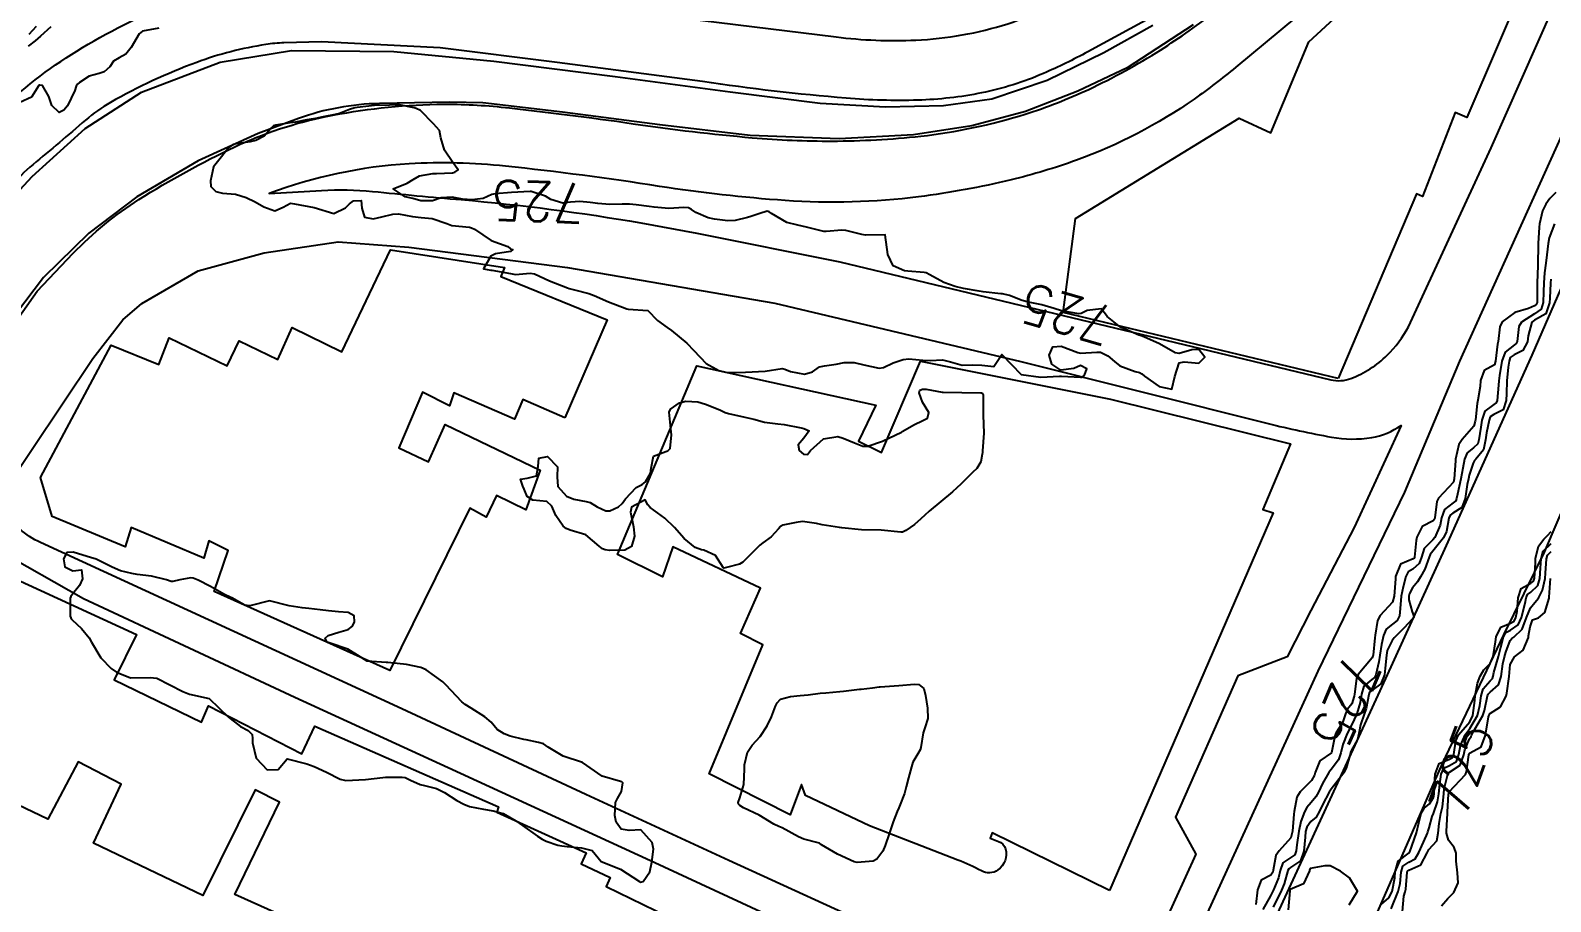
# Model space of a CAD drawing. Header units: metres. Extents: x 318500 to 325275, y 7408834 to 7428799.
# Drawn here: x 323136.1 to 323290.4, y 7418871.9 to 7418960.4 of the extents above; entities that cross this region are included whole.
import ezdxf
from ezdxf.enums import TextEntityAlignment as Align

# ---------------------------------------------------------------- set-up
doc = ezdxf.new("R2010")
doc.units = ezdxf.units.M
doc.header["$MEASUREMENT"] = 0
for name, color, linetype in [('Canteiro', 45, 'Continuous'), ('Cotas', 45, 'Continuous'), ('Curvas de Nivel 1m', 11, 'Continuous'), ('Curvas de Nivel 5m', 15, 'Continuous'), ('Edificações', 30, 'Continuous'), ('Hidrografia', 140, 'Continuous'), ('Vias Primárias', 230, 'Continuous'), ('Vias Secundárias', 230, 'Continuous')]:
    doc.layers.add(name, color=color, linetype=linetype)
doc.styles.add('Style-STANDARD', font='STANDARD.shx')

msp = doc.modelspace()

# ---------------------------------------------------------------- linework, layer by layer
at = {"layer": 'Canteiro'}
msp.add_lwpolyline([(323131.66, 7418940.62), (323136.24, 7418945.52), (323141.63, 7418950.38), (323147.33, 7418954.09), (323155.31, 7418957.13), (323162.58, 7418958.3), (323172.94, 7418958.21), (323183.12, 7418957.22), (323195.41, 7418955.68), (323207.11, 7418954.12), (323216.24, 7418952.98), (323222.87, 7418952.58), (323228.75, 7418952.74), (323233.66, 7418953.4), (323239.28, 7418955.29), (323245.03, 7418958.11), (323250, 7418960.89)], dxfattribs=at)
msp.add_lwpolyline([(323254.1, 7418960.92), (323247.4, 7418956.57), (323242.4, 7418954.17), (323237.07, 7418952.13), (323231.63, 7418950.67), (323225.7, 7418949.75), (323218.16, 7418949.36), (323209.14, 7418949.68), (323199.97, 7418950.76), (323190.07, 7418952.04), (323181.98, 7418953), (323178.6, 7418953.07), (323171.5, 7418952.93, 0.081596), (323163.28, 7418951.41), (323159.17, 7418949.89), (323153.1, 7418947.11), (323146.86, 7418943.47), (323142, 7418939.76), (323137.4, 7418935.25), (323134.53, 7418931.49)], format="xyb", dxfattribs=at)
at = {"layer": 'Curvas de Nivel 1m', "flags": 128}
for points, elevation in [([(323149.1, 7418960.59), (323147.45, 7418960.26), (323147.09, 7418960), (323146.28, 7418958.62), (323145.74, 7418957.95), (323145.06, 7418957.56), (323144.48, 7418957.23), (323144.12, 7418956.65), (323143.54, 7418956.16), (323143.04, 7418955.99), (323142.02, 7418955.7), (323141.03, 7418955.05), (323140.83, 7418954.88), (323140.7, 7418954.69), (323140.57, 7418954.25), (323139.81, 7418952.71), (323139.46, 7418952.24), (323138.99, 7418952.02), (323138.23, 7418952.73), (323137.93, 7418953.65), (323137.27, 7418954.75), (323137.02, 7418954.81), (323136.97, 7418954.8), (323136.92, 7418954.75), (323136.18, 7418953.59), (323135, 7418953.02)], 726), ([(323138.12, 7418960.73), (323137.09, 7418959.76), (323136.55, 7418959.29), (323135.84, 7418958.76)], 727), ([(323136.64, 7418960.75), (323135.91, 7418959.94)], 728), ([(323290.8, 7418940.7), (323290.26, 7418939.3), (323290.13, 7418938.71), (323289.99, 7418937.55), (323289.89, 7418936.71), (323289.78, 7418935.74), (323289.71, 7418934.71), (323289.67, 7418933.81), (323289.65, 7418932.71), (323289.42, 7418932.05), (323288.75, 7418931.59), (323287.45, 7418930.74), (323287.18, 7418930.29), (323286.99, 7418928.75), (323286.9, 7418928.55), (323286.71, 7418928.43), (323285.77, 7418927.69), (323285.45, 7418926.77), (323285.19, 7418925.3), (323285.12, 7418924.77), (323285.09, 7418924.34), (323284.96, 7418922.78), (323284.87, 7418922.53), (323284.62, 7418922.38), (323283.72, 7418921.69), (323283.42, 7418920.79), (323283.31, 7418920.07), (323283.11, 7418918.79), (323282.99, 7418918.38), (323282.57, 7418917.97), (323281.91, 7418917.46), (323281.64, 7418916.81), (323281.47, 7418915.89), (323281.28, 7418914.82), (323280.93, 7418913.25), (323280.85, 7418912.82), (323280.76, 7418912.57), (323280.49, 7418912.39), (323279.61, 7418911.71), (323279.33, 7418910.85), (323279.18, 7418910.13), (323278.64, 7418908.86), (323278.44, 7418908.62), (323277.57, 7418907.73), (323277.29, 7418906.87), (323277.06, 7418906.23), (323276.4, 7418905.66), (323275.93, 7418905.36), (323275.68, 7418904.89), (323275.41, 7418903.86), (323275.23, 7418902.9), (323275.11, 7418901.66), (323275.05, 7418900.9), (323274.81, 7418900.43), (323274.33, 7418900.07), (323273.69, 7418899.55), (323273.44, 7418898.92), (323273.22, 7418898), (323273.05, 7418896.92), (323272.95, 7418896.24), (323272.65, 7418894.93), (323272.52, 7418894.66), (323272.25, 7418894.45), (323271.43, 7418893.75), (323271.18, 7418892.95), (323271.05, 7418892.12), (323270.72, 7418890.95), (323270.19, 7418889.8), (323269.73, 7418888.97), (323269.3, 7418887.84), (323269.1, 7418886.98), (323268.85, 7418886.27), (323268.12, 7418885.32), (323267.97, 7418885.15), (323267.86, 7418884.99), (323267.23, 7418883.88), (323266.82, 7418883), (323266.57, 7418882.52), (323266.08, 7418881.95), (323265.64, 7418881.46), (323265.4, 7418881.02), (323265.04, 7418880.04), (323264.83, 7418879.03), (323264.63, 7418877.64), (323264.56, 7418877.03), (323264.42, 7418876.63), (323264.01, 7418876.36), (323263.22, 7418875.83), (323262.94, 7418875.06), (323262.75, 7418874.29), (323262.26, 7418873.07), (323261.95, 7418872.47), (323261.16, 7418871.08)], 724), ([(323290.42, 7418935.08), (323290.38, 7418934.7), (323290.31, 7418933.16), (323290.29, 7418932.7), (323289.89, 7418931.56), (323288.74, 7418930.93), (323288.47, 7418930.72), (323288.12, 7418929.33), (323288.03, 7418928.73), (323287.58, 7418927.85), (323286.69, 7418927.4), (323286.3, 7418927.14), (323286.17, 7418926.76), (323286.09, 7418926.17), (323285.96, 7418924.76), (323285.9, 7418923.5), (323285.87, 7418922.76), (323285.56, 7418921.82), (323284.61, 7418921.34), (323284.27, 7418921.12), (323284.14, 7418920.78), (323283.88, 7418919.5), (323283.79, 7418918.79), (323283.59, 7418917.77), (323282.81, 7418916.8), (323282.68, 7418916.67), (323282.54, 7418916.42), (323282.13, 7418915.2), (323282.04, 7418914.81), (323281.93, 7418914.23), (323281.72, 7418912.81), (323281.39, 7418911.91), (323280.48, 7418911.35), (323280.18, 7418911.13), (323280.07, 7418910.84), (323279.82, 7418909.47), (323279.53, 7418908.84), (323278.43, 7418907.46), (323278.16, 7418907.12), (323278.07, 7418906.86), (323277.62, 7418905.65), (323277.17, 7418904.87), (323276.88, 7418904.37), (323276.37, 7418903.74), (323276.08, 7418903.17), (323276.01, 7418902.89), (323276.01, 7418902.54), (323276.34, 7418901.31), (323276.5, 7418900.88), (323276.49, 7418900.73), (323276.34, 7418900.56), (323275.52, 7418899.7), (323274.73, 7418898.9), (323274.52, 7418898.69), (323274.3, 7418898.41), (323273.81, 7418897.39), (323273.72, 7418896.92), (323273.61, 7418895.58), (323273.52, 7418894.92), (323273.17, 7418894), (323272.24, 7418893.32), (323272.02, 7418893.15), (323271.94, 7418892.93), (323271.65, 7418891.5), (323271.47, 7418890.94), (323271.08, 7418889.84), (323270.91, 7418888.95), (323270.78, 7418888.34), (323270.15, 7418887.19), (323270.09, 7418887.03), (323270.07, 7418886.96), (323269.65, 7418885.44), (323269.4, 7418884.97), (323268.1, 7418883.31), (323267.97, 7418883.12), (323267.91, 7418882.99), (323267.28, 7418881.8), (323266.88, 7418881), (323266.59, 7418880.47), (323266.06, 7418880.02), (323265.63, 7418879.44), (323265.52, 7418879.02), (323265.46, 7418878.44), (323265.35, 7418877.02), (323265, 7418876.03), (323263.99, 7418875.37), (323263.8, 7418875.23), (323263.72, 7418875.04), (323263.33, 7418873.69), (323263.07, 7418873.05), (323262.22, 7418871.34)], 723), ([(323273.23, 7418871.64), (323273.95, 7418872.27), (323274.31, 7418872.9), (323274.56, 7418874.32), (323274.6, 7418874.9), (323274.93, 7418875.98), (323276.02, 7418876.83), (323276.05, 7418876.85), (323276.07, 7418876.88), (323276.1, 7418876.96), (323276.77, 7418878.87), (323277.02, 7418879.9), (323277.25, 7418880.86), (323277.55, 7418881.39), (323278.08, 7418881.81), (323278.49, 7418882.45), (323278.56, 7418882.85), (323278.63, 7418884.33), (323278.67, 7418884.84), (323279.07, 7418885.9), (323280.14, 7418886.37), (323280.44, 7418886.53), (323280.55, 7418886.82), (323280.76, 7418888.23), (323281.05, 7418888.82), (323282.19, 7418890.16), (323282.51, 7418890.8), (323282.7, 7418892.31), (323282.73, 7418892.8), (323282.97, 7418894.07), (323283.24, 7418894.79), (323283.62, 7418895.43), (323284.27, 7418896.07), (323284.56, 7418896.78), (323284.81, 7418898.27), (323284.88, 7418898.77), (323285.33, 7418899.76), (323286.33, 7418900.16), (323286.7, 7418900.38), (323286.87, 7418900.74), (323287, 7418901.39), (323287.1, 7418902.74), (323287.41, 7418903.69), (323288.38, 7418904.22), (323288.66, 7418904.44), (323288.74, 7418904.72), (323288.85, 7418906.28), (323288.87, 7418906.72), (323289.17, 7418907.97), (323289.71, 7418908.71), (323290.09, 7418909.05), (323290.45, 7418909.47)], 723), ([(323274.19, 7418871.15), (323274.93, 7418872.9), (323275.13, 7418873.74), (323275.21, 7418874.89), (323275.4, 7418875.48), (323276.01, 7418875.91), (323276.64, 7418876.24), (323277.02, 7418876.86), (323277.79, 7418878.6), (323277.88, 7418878.85), (323277.92, 7418878.97), (323278.05, 7418879.37), (323278.38, 7418880.53), (323278.49, 7418880.85), (323278.92, 7418882.01), (323279.05, 7418882.84), (323279.13, 7418883.82), (323279.28, 7418884.84), (323279.54, 7418885.43), (323280.13, 7418885.72), (323280.83, 7418886.13), (323281.07, 7418886.82), (323281.23, 7418887.75), (323281.71, 7418888.81), (323282.19, 7418889.47), (323282.96, 7418890.79), (323283.21, 7418891.79), (323283.33, 7418892.79), (323283.54, 7418893.48), (323284.25, 7418894.32), (323284.49, 7418894.55), (323284.56, 7418894.78), (323284.64, 7418895.15), (323285.1, 7418896.77), (323285.34, 7418897.72), (323285.6, 7418898.76), (323285.85, 7418899.22), (323286.32, 7418899.46), (323287.09, 7418899.98), (323287.42, 7418900.73), (323287.82, 7418902.2), (323287.92, 7418902.73), (323288.03, 7418903.06), (323288.37, 7418903.3), (323289.1, 7418904), (323289.3, 7418904.71), (323289.36, 7418905.75), (323289.42, 7418906.71), (323289.64, 7418907.49), (323290.44, 7418908.24)], 724), ([(323279.33, 7418871.46), (323279.95, 7418872.22), (323280.57, 7418872.82), (323281.01, 7418873.78), (323280.95, 7418874.82), (323280.81, 7418876.01), (323280.79, 7418876.82), (323280.59, 7418877.38), (323280.03, 7418878.12), (323279.83, 7418878.83), (323279.82, 7418879.05), (323279.92, 7418880.83), (323279.93, 7418880.97), (323280.04, 7418882.83), (323280.05, 7418882.88), (323280.1, 7418883.03), (323281.76, 7418884.81), (323281.86, 7418885.06), (323282.08, 7418886.8), (323282.09, 7418886.86), (323282.15, 7418886.95), (323283.35, 7418887.59), (323283.77, 7418888.78), (323284.07, 7418890.64), (323284.13, 7418890.77), (323284.15, 7418890.83), (323284.2, 7418890.97), (323285.3, 7418891.68), (323285.87, 7418892.76), (323285.94, 7418893.05), (323286.18, 7418894.75), (323286.27, 7418895.97), (323286.74, 7418896.74), (323287.6, 7418897.42), (323288.14, 7418898.72), (323288.16, 7418898.87), (323288.33, 7418899.8), (323288.55, 7418900.5), (323289.16, 7418900.71), (323289.81, 7418901.25), (323290.25, 7418902.7), (323290.26, 7418902.8), (323290.39, 7418904.7)], 726), ([(323269.95, 7418871.55), (323270.77, 7418872.95), (323269.98, 7418874.3), (323269.07, 7418874.97), (323268, 7418875.52), (323267.46, 7418875.53), (323265.99, 7418875.24), (323265.92, 7418875.08), (323265.9, 7418875.01), (323265.31, 7418873.68), (323263.96, 7418873.13), (323263.93, 7418873.07), (323263.92, 7418873.04), (323263.9, 7418872.98), (323263.76, 7418871.04)], 722)]:
    msp.add_lwpolyline(points, dxfattribs=dict(at, elevation=elevation))
at = {"layer": 'Curvas de Nivel 1m', "elevation": 726, "flags": 128}
for points in [[(323232.63, 7418923.55), (323232.69, 7418923.53), (323232.74, 7418923.47), (323232.77, 7418923.32), (323232.78, 7418921.47), (323232.79, 7418921.28), (323232.85, 7418919.47), (323232.73, 7418917.65), (323232.71, 7418917.47), (323232.69, 7418917.32), (323232.54, 7418916.53), (323232.14, 7418915.86), (323231.72, 7418915.48), (323231.11, 7418914.88), (323230.5, 7418914.29), (323230.1, 7418913.9), (323229.66, 7418913.5), (323228.48, 7418912.52), (323227.3, 7418911.54), (323226.86, 7418911.14), (323226.46, 7418910.75), (323225.82, 7418910.19), (323224.94, 7418909.57), (323224.6, 7418909.4), (323224.44, 7418909.39), (323222.44, 7418909.6), (323220.44, 7418909.63), (323218.44, 7418909.86), (323218.21, 7418909.89), (323216.45, 7418910.15), (323215.86, 7418910.28), (323214.45, 7418910.48), (323213.8, 7418910.37), (323212.45, 7418910.1), (323212.2, 7418909.97), (323211.99, 7418909.74), (323211.25, 7418908.93), (323210.42, 7418908.32), (323210.1, 7418908.08), (323209.8, 7418907.77), (323208.4, 7418906.37), (323208.03, 7418906.15), (323206.74, 7418905.81), (323206.44, 7418905.76), (323206.39, 7418905.78), (323206.37, 7418905.81), (323205.61, 7418907.03), (323204.41, 7418907.57), (323204.19, 7418907.62), (323203.53, 7418907.85), (323202.42, 7418908.77), (323201.44, 7418909.88), (323200.45, 7418910.82), (323198.98, 7418911.91), (323198.75, 7418912.19), (323198.48, 7418912.7), (323197.07, 7418911.94), (323196.99, 7418911.42), (323197.27, 7418909.94), (323197.38, 7418908.99), (323197.07, 7418907.94), (323196.41, 7418907.58), (323194.84, 7418907.53), (323194.41, 7418907.61), (323194.14, 7418907.71), (323193.81, 7418907.98), (323192.43, 7418909.13), (323190.85, 7418909.61), (323190.44, 7418909.78), (323190.14, 7418910.03), (323189.4, 7418911.09), (323189, 7418912.04), (323188.47, 7418912.52), (323187.07, 7418912.67), (323186.48, 7418913.01), (323186.18, 7418913.77), (323186.05, 7418914.09), (323185.82, 7418914.77), (323186.5, 7418914.9), (323187.45, 7418915.12), (323187.61, 7418916.06), (323187.68, 7418916.91), (323188.54, 7418917.08), (323189.58, 7418916.04), (323189.53, 7418915.01), (323189.59, 7418914.04), (323190.48, 7418913.06), (323191.22, 7418912.77), (323192.48, 7418912.52), (323192.88, 7418912.4), (323193.59, 7418911.98), (323194.46, 7418911.57), (323194.87, 7418911.56), (323195.75, 7418911.96), (323196.13, 7418912.3), (323196.48, 7418912.78), (323197.56, 7418913.93), (323198.17, 7418914.25), (323198.5, 7418914.51), (323199.02, 7418915.41), (323199.08, 7418915.91), (323199.31, 7418917.13), (323200.55, 7418917.6), (323200.78, 7418917.65), (323201.01, 7418917.89), (323201.15, 7418919.3), (323201.06, 7418919.89), (323200.9, 7418921.58), (323201.03, 7418921.89), (323201.96, 7418922.52), (323202.61, 7418922.7), (323203.82, 7418922.65), (323204.61, 7418922.41), (323206.06, 7418921.82), (323206.6, 7418921.57), (323206.94, 7418921.46), (323208.59, 7418921.09), (323209.49, 7418920.87), (323210.58, 7418920.59), (323211.93, 7418920.39), (323212.58, 7418920.32), (323214.29, 7418920), (323214.57, 7418919.94), (323215.12, 7418919.7), (323214.56, 7418918.94), (323214, 7418918.27), (323214.11, 7418917.71), (323214.54, 7418917.32), (323214.94, 7418917.3), (323215.27, 7418917.7), (323216.56, 7418918.88), (323218.02, 7418919.12), (323218.56, 7418918.96), (323219.73, 7418918.47), (323220.56, 7418918.14), (323221.07, 7418918.14), (323222.56, 7418918.64), (323224.5, 7418919.57), (323224.54, 7418919.6), (323224.57, 7418919.61), (323225.81, 7418920.33), (323226.59, 7418920.72), (323227.14, 7418920.99), (323227.25, 7418921.54), (323226.62, 7418922.62), (323226.27, 7418923.55), (323226.36, 7418923.82), (323226.63, 7418923.94), (323227.01, 7418923.92), (323228.63, 7418923.62), (323228.73, 7418923.61), (323230.63, 7418923.57), (323232.54, 7418923.56)], [(323225.81, 7418893.98), (323226.24, 7418893.93), (323226.77, 7418893.54), (323226.93, 7418892.83), (323227.14, 7418891.54), (323227.15, 7418890.49), (323226.85, 7418889.54), (323226.7, 7418889.02), (323226.44, 7418887.55), (323226.38, 7418887.31), (323226.14, 7418886.89), (323225.64, 7418886.04), (323225.49, 7418885.56), (323225.2, 7418884.47), (323224.96, 7418883.56), (323224.78, 7418882.88), (323224.29, 7418881.57), (323224.23, 7418881.41), (323224.06, 7418881.03), (323223.64, 7418879.98), (323223.5, 7418879.58), (323223.23, 7418878.78), (323222.84, 7418877.59), (323222.59, 7418877.01), (323222, 7418876.21), (323221.6, 7418876), (323219.99, 7418875.86), (323219.7, 7418875.93), (323218.01, 7418876.72), (323216.37, 7418877.67), (323216.16, 7418877.81), (323216.02, 7418877.86), (323214.57, 7418878.24), (323214.03, 7418878.48), (323212.38, 7418879.38), (323212.04, 7418879.52), (323211.54, 7418879.74), (323210.05, 7418880.68), (323208.45, 7418881.4), (323208.07, 7418881.65), (323207.95, 7418881.79), (323207.9, 7418881.97), (323208.08, 7418882.43), (323208.49, 7418883.78), (323208.56, 7418885.34), (323208.56, 7418885.78), (323208.85, 7418887.07), (323209.34, 7418887.77), (323210.16, 7418888.64), (323210.87, 7418889.75), (323211.28, 7418890.65), (323211.7, 7418891.74), (323211.86, 7418892.08), (323212.21, 7418892.45), (323213.22, 7418892.72), (323214.22, 7418892.81), (323215.02, 7418892.9), (323216.22, 7418893.04), (323216.81, 7418893.09), (323218.22, 7418893.21), (323218.62, 7418893.25), (323220.23, 7418893.45), (323220.39, 7418893.47), (323221.56, 7418893.61), (323222.23, 7418893.69), (323222.33, 7418893.7), (323224.23, 7418893.85)]]:
    msp.add_lwpolyline(points, close=True, dxfattribs=at)
at = {"layer": 'Curvas de Nivel 5m', "elevation": 725, "flags": 128}
for points in [[(323220.47, 7418939.63), (323218.85, 7418940.04), (323218.43, 7418940.07), (323216.84, 7418939.92), (323216.59, 7418939.94), (323214.85, 7418940.38), (323213.98, 7418940.59), (323212.86, 7418940.86), (323211.29, 7418941.75), (323211.05, 7418941.94), (323210.87, 7418941.99), (323210.12, 7418941.77), (323209.2, 7418941.45), (323208.86, 7418941.35), (323207.62, 7418941.04), (323206.86, 7418941.03), (323205.51, 7418941.18), (323204.86, 7418941.32), (323203.61, 7418941.86), (323203.17, 7418942.16), (323202.87, 7418942.33), (323202.38, 7418942.37), (323200.87, 7418942.28), (323199.37, 7418942.4), (323198.88, 7418942.47), (323197.57, 7418942.64), (323196.88, 7418942.7), (323196.13, 7418942.71), (323194.88, 7418942.69), (323193.67, 7418942.78), (323192.88, 7418942.89), (323191.84, 7418942.97), (323190.88, 7418942.9), (323190.11, 7418942.81), (323188.88, 7418943.2), (323188.36, 7418943.53), (323186.89, 7418943.99), (323186.8, 7418943.99), (323184.89, 7418943.88), (323183.24, 7418943.77), (323182.89, 7418943.68), (323182.02, 7418943.28), (323180.88, 7418943.15), (323179.92, 7418943.22), (323178.88, 7418943.43), (323177.75, 7418943.34), (323176.88, 7418943.04), (323175.71, 7418943.06), (323174.88, 7418943.27), (323174.1, 7418943.47), (323172.89, 7418944.27), (323174.32, 7418944.83), (323174.9, 7418945.21), (323175.57, 7418945.57), (323176.91, 7418945.83), (323177.29, 7418945.84), (323178.92, 7418945.89), (323179.15, 7418945.95), (323179.49, 7418946.18), (323178.93, 7418946.94), (323178.08, 7418948.2), (323177.71, 7418949.45), (323177.58, 7418950.2), (323176.98, 7418950.88), (323175.65, 7418952.23), (323175.21, 7418952.44), (323175, 7418952.5), (323173.53, 7418952.79), (323173.01, 7418952.79), (323172.51, 7418952.77), (323171, 7418952.73), (323169.22, 7418952.53), (323169, 7418952.49), (323168.45, 7418952.33), (323167.42, 7418951.92), (323166.99, 7418951.82), (323165.78, 7418951.57), (323164.99, 7418951.4), (323164.11, 7418951.26), (323162.98, 7418951.05), (323162.43, 7418950.96), (323160.97, 7418950.73), (323160.75, 7418950.65), (323160.49, 7418950.43), (323159.78, 7418949.62), (323158.95, 7418949.16), (323158.38, 7418949.03), (323156.95, 7418948.85), (323156.66, 7418948.77), (323156.24, 7418948.49), (323154.92, 7418946.83), (323154.77, 7418946.67), (323154.63, 7418946.51), (323154.34, 7418945.08), (323154.36, 7418944.52), (323154.88, 7418943.99), (323155.55, 7418943.83), (323156.88, 7418943.72), (323157.95, 7418943.39), (323158.87, 7418942.95), (323159.75, 7418942.44), (323160.86, 7418942.03), (323161.72, 7418942.42), (323162.45, 7418942.82), (323162.87, 7418942.75), (323164.86, 7418942.37), (323166.85, 7418941.75), (323168.06, 7418942.33), (323168.44, 7418942.75), (323168.87, 7418943.05), (323169.65, 7418943.09), (323169.7, 7418942.31), (323169.96, 7418941.4), (323170.85, 7418941.23), (323171.73, 7418941.41), (323172.86, 7418941.7), (323173.41, 7418941.72), (323174.86, 7418941.45), (323175.74, 7418941.34), (323176.86, 7418941.24), (323178.32, 7418940.73), (323178.85, 7418940.56), (323180.64, 7418940.36), (323180.84, 7418940.32), (323181.13, 7418940.16), (323182.82, 7418939.03), (323184.52, 7418938.41), (323184.81, 7418938.17), (323184.85, 7418938.15), (323185.05, 7418938.11), (323184.81, 7418937.92), (323183.28, 7418937.65), (323182.8, 7418937.43), (323182.04, 7418936.14), (323182.79, 7418936.02), (323182.9, 7418936.01), (323184.78, 7418935.66), (323185.3, 7418935.58), (323186.78, 7418935.71), (323187.22, 7418935.63), (323188.77, 7418934.93), (323190.59, 7418934.2), (323190.76, 7418934.15), (323191.31, 7418934.02), (323192.75, 7418933.65), (323193.3, 7418933.44), (323194.74, 7418932.79), (323196.61, 7418932.07), (323196.73, 7418932.05), (323198.73, 7418931.92), (323199.73, 7418930.91), (323200.71, 7418930.19), (323201.13, 7418929.89), (323202.69, 7418928.58), (323203.42, 7418927.86), (323204.66, 7418926.53), (323205.95, 7418925.82), (323206.52, 7418925.68), (323206.65, 7418925.65), (323206.83, 7418925.63), (323208.65, 7418925.66), (323210.65, 7418925.76), (323212.38, 7418926.01), (323212.65, 7418925.96), (323213.23, 7418925.72), (323214.65, 7418925.46), (323215.44, 7418925.7), (323216.16, 7418926.19), (323216.66, 7418926.29), (323217.86, 7418926.46), (323218.66, 7418926.63), (323219.67, 7418926.63), (323220.66, 7418926.4), (323222.23, 7418926.04), (323222.66, 7418926.11), (323223.66, 7418926.59), (323224.67, 7418926.93), (323225.24, 7418927), (323226.67, 7418926.86), (323227.39, 7418926.82), (323228.67, 7418926.89), (323229.46, 7418926.71), (323230.66, 7418926.37), (323231.74, 7418926.41), (323232.66, 7418926.36), (323233.87, 7418926.24), (323234.68, 7418927.44), (323236.65, 7418925.41), (323238.65, 7418925.13), (323240.54, 7418925.25), (323240.66, 7418925.26), (323240.75, 7418925.26), (323242.66, 7418925.14), (323242.84, 7418925.15), (323243.06, 7418925.33), (323243.32, 7418925.98), (323242.67, 7418926.34), (323241.98, 7418926.03), (323240.67, 7418925.87), (323239.75, 7418926.45), (323239.47, 7418927.38), (323239.85, 7418928.22), (323240.69, 7418928.3), (323242.38, 7418927.65), (323242.68, 7418927.58), (323244.33, 7418927.67), (323244.69, 7418927.67), (323245.43, 7418927.3), (323246.1, 7418926.72), (323246.67, 7418926.28), (323248.2, 7418925.73), (323248.66, 7418925.61), (323248.89, 7418925.49), (323249.17, 7418925.25), (323250.64, 7418924.21), (323251.93, 7418923.93), (323252.23, 7418925.21), (323252.67, 7418926.59), (323253.18, 7418926.69), (323254.67, 7418926.55), (323255.3, 7418927.17), (323254.69, 7418927.95), (323253.95, 7418927.93), (323252.69, 7418927.56), (323252.26, 7418927.63), (323250.7, 7418928.52), (323249.1, 7418929.25), (323248.71, 7418929.37), (323248.57, 7418929.41), (323246.72, 7418930.23), (323245.37, 7418931.3), (323245.11, 7418931.67), (323244.75, 7418932.08), (323243.33, 7418931.92), (323242.73, 7418931.62), (323242.49, 7418931.58), (323240.74, 7418931.89), (323240, 7418932.11), (323238.75, 7418932.48), (323237.4, 7418932.77), (323236.75, 7418932.94), (323235.44, 7418933.43), (323234.76, 7418933.59), (323234.59, 7418933.62), (323232.77, 7418933.82), (323232.38, 7418933.87), (323230.77, 7418934.14), (323229.94, 7418934.34), (323228.78, 7418934.74), (323227.36, 7418935.54), (323226.99, 7418935.74), (323226.79, 7418935.78), (323225.14, 7418935.91), (323224.79, 7418935.95), (323223.66, 7418936.45), (323223.11, 7418937.6), (323222.84, 7418939.6), (323220.84, 7418939.56)], [(323142.72, 7418906.66), (323142.38, 7418906.75), (323142.25, 7418906.79), (323140.39, 7418907.37), (323139.75, 7418907.33), (323139.41, 7418906.7), (323139.54, 7418905.87), (323140.37, 7418905.49), (323141.26, 7418905.57), (323141.33, 7418904.68), (323141.05, 7418903.98), (323140.34, 7418903.11), (323140.16, 7418902.87), (323140.11, 7418902.69), (323140.11, 7418900.89), (323140.15, 7418900.69), (323140.2, 7418900.59), (323140.3, 7418900.49), (323141.24, 7418899.63), (323142.02, 7418898.66), (323142.27, 7418898.22), (323143.2, 7418896.65), (323144.24, 7418895.55), (323144.79, 7418895.19), (323146.23, 7418894.61), (323148.23, 7418894.65), (323148.88, 7418894.57), (323150.22, 7418893.89), (323151.54, 7418893.21), (323152.21, 7418892.96), (323154.2, 7418892.5), (323156.17, 7418890.62), (323156.33, 7418890.48), (323157.37, 7418889.67), (323158.16, 7418889.25), (323158.56, 7418888.85), (323158.62, 7418888.44), (323158.59, 7418888), (323158.97, 7418886.44), (323160.1, 7418885.28), (323161.21, 7418885.3), (323162.12, 7418886.4), (323164.11, 7418885.87), (323164.85, 7418885.62), (323166.1, 7418885.04), (323167.51, 7418884.33), (323168.09, 7418884.2), (323170.09, 7418884.29), (323171.85, 7418884.5), (323172.09, 7418884.52), (323173.79, 7418884.54), (323174.09, 7418884.49), (323174.65, 7418884.23), (323175.64, 7418883.77), (323176.08, 7418883.69), (323177.27, 7418883.38), (323178.08, 7418882.96), (323179.36, 7418882.17), (323180.06, 7418881.78), (323180.65, 7418881.56), (323182.06, 7418881.26), (323183.05, 7418881.12), (323184.05, 7418880.83), (323185.33, 7418880.09), (323186.03, 7418879.61), (323187.54, 7418878.53), (323188.01, 7418878.23), (323188.41, 7418878.04), (323189.61, 7418877.63), (323190.01, 7418877.55), (323190.55, 7418877.47), (323192, 7418877.34), (323193.09, 7418877.08), (323193.99, 7418875.97), (323195.98, 7418875.18), (323197.88, 7418873.92), (323197.96, 7418873.88), (323198.01, 7418873.87), (323198.28, 7418873.92), (323198.95, 7418874.93), (323199.16, 7418875.9), (323199.3, 7418877.2), (323199.18, 7418877.9), (323198.03, 7418879.17), (323196.86, 7418879.1), (323196.03, 7418879.25), (323195.51, 7418879.96), (323195.38, 7418880.63), (323195.46, 7418881.96), (323195.66, 7418882.37), (323196.08, 7418883.06), (323196.2, 7418883.95), (323196.09, 7418884.04), (323195.96, 7418884.09), (323194.1, 7418884.62), (323192.12, 7418886), (323190.13, 7418886.66), (323188.61, 7418887.57), (323188.15, 7418887.9), (323187.65, 7418888.06), (323186.38, 7418888.31), (323186.15, 7418888.34), (323184.75, 7418888.69), (323184.16, 7418888.94), (323183.43, 7418889.38), (323182.83, 7418890.12), (323182.18, 7418890.64), (323180.82, 7418891.52), (323180.2, 7418891.91), (323179.86, 7418892.16), (323178.23, 7418893.91), (323177.93, 7418894.19), (323176.24, 7418895.41), (323175.69, 7418895.67), (323174.25, 7418895.98), (323172.34, 7418896.17), (323172.25, 7418896.17), (323172.17, 7418896.18), (323170.25, 7418896.29), (323168.27, 7418897.53), (323166.48, 7418898.13), (323166.28, 7418898.21), (323166.12, 7418898.34), (323165.99, 7418898.63), (323166.29, 7418898.9), (323167.37, 7418899.25), (323168.3, 7418899.52), (323168.76, 7418899.86), (323168.97, 7418900.31), (323168.93, 7418900.92), (323168.32, 7418901.23), (323167.32, 7418901.33), (323166.32, 7418901.43), (323165.49, 7418901.52), (323164.32, 7418901.64), (323163.65, 7418901.71), (323162.33, 7418901.92), (323160.33, 7418902.42), (323158.32, 7418901.92), (323157.84, 7418901.98), (323156.98, 7418902.47), (323156.57, 7418902.71), (323156.33, 7418902.8), (323155.77, 7418903.06), (323154.35, 7418903.88), (323153.08, 7418904.52), (323152.57, 7418904.73), (323152.36, 7418904.75), (323151.23, 7418904.55), (323150.52, 7418904.39), (323150.36, 7418904.4), (323149.87, 7418904.56), (323148.36, 7418904.92), (323146.88, 7418905.12), (323146.37, 7418905.19), (323145.21, 7418905.47), (323144.37, 7418905.84)]]:
    msp.add_lwpolyline(points, close=True, dxfattribs=at)
for points in [[(323290.91, 7418943.89), (323290.31, 7418943.3), (323289.9, 7418942.71), (323289.57, 7418942.03), (323289.25, 7418940.72), (323289.22, 7418940.36), (323289.12, 7418938.72), (323289.12, 7418938.43), (323289.09, 7418936.72), (323289.09, 7418936.44), (323289.04, 7418934.72), (323289.03, 7418934.47), (323289.01, 7418932.72), (323288.94, 7418932.53), (323288.76, 7418932.39), (323288.15, 7418932.13), (323286.75, 7418931.7), (323285.47, 7418930.77), (323285.25, 7418930.26), (323285.06, 7418928.77), (323285, 7418928.48), (323284.78, 7418926.78), (323284.68, 7418926.41), (323283.64, 7418925.82), (323283.27, 7418924.79), (323283.23, 7418924.21), (323283.01, 7418922.8), (323282.95, 7418922.47), (323282.76, 7418920.8), (323282.74, 7418920.66), (323282.59, 7418920.16), (323281.4, 7418918.82), (323281.07, 7418918.32), (323280.74, 7418916.83), (323280.73, 7418916.64), (323280.61, 7418914.83), (323280.52, 7418914.47), (323279.01, 7418912.85), (323278.84, 7418912.51), (323278.62, 7418910.86), (323278.6, 7418910.73), (323278.47, 7418910.54), (323277.35, 7418909.98), (323276.8, 7418908.88), (323276.75, 7418908.57), (323276.57, 7418906.88), (323276.54, 7418906.76), (323276.42, 7418906.68), (323275.14, 7418906.17), (323274.66, 7418904.91), (323274.64, 7418904.65), (323274.5, 7418902.91), (323274.35, 7418902.3), (323273.09, 7418900.93), (323272.82, 7418900.45), (323272.59, 7418898.93), (323272.56, 7418898.67), (323272.36, 7418896.93), (323272.35, 7418896.86), (323272.28, 7418896.66), (323270.85, 7418894.95), (323270.67, 7418894.54), (323270.48, 7418892.96), (323270.45, 7418892.74), (323270.22, 7418891.98), (323269.76, 7418891.42), (323269.57, 7418890.97), (323269.25, 7418890.03), (323268.6, 7418888.98), (323268.47, 7418888.69), (323268.15, 7418886.99), (323266.95, 7418886.19), (323266.49, 7418885.01), (323266.41, 7418884.72), (323266.11, 7418884.18), (323264.97, 7418883.03), (323264.63, 7418882.49), (323264.34, 7418881.04), (323264.32, 7418880.78), (323264.18, 7418879.04), (323264.03, 7418878.36), (323262.84, 7418877.06), (323262.51, 7418876.57), (323262.22, 7418875.07), (323262.18, 7418874.87), (323261.98, 7418874.58), (323260.99, 7418874.06), (323260.64, 7418873.08), (323260.46, 7418871.6)], [(323275.34, 7418870.89), (323275.5, 7418872.43), (323275.64, 7418872.88), (323275.7, 7418873.15), (323275.84, 7418874.88), (323275.88, 7418875), (323275.99, 7418875.07), (323277.23, 7418875.64), (323277.85, 7418876.85), (323278.02, 7418877.17), (323278.83, 7418878.05), (323278.98, 7418878.84), (323279.07, 7418879.83), (323279.26, 7418880.84), (323279.4, 7418881.52), (323279.55, 7418882.84), (323279.6, 7418883.34), (323279.95, 7418884.83), (323280, 7418884.95), (323280.12, 7418885.02), (323281.22, 7418885.73), (323281.58, 7418886.81), (323281.67, 7418887.29), (323282.17, 7418888.43), (323282.32, 7418888.65), (323282.37, 7418888.8), (323282.55, 7418889.16), (323283.5, 7418890.78), (323283.69, 7418891.29), (323283.97, 7418892.78), (323284.04, 7418892.97), (323284.24, 7418893.17), (323285.1, 7418893.91), (323285.37, 7418894.76), (323285.53, 7418896.02), (323285.7, 7418896.76), (323285.83, 7418897.22), (323286.3, 7418898.39), (323286.45, 7418898.61), (323286.64, 7418898.75), (323287.49, 7418899.56), (323287.95, 7418900.73), (323288.35, 7418901.73), (323288.8, 7418902.27), (323289.15, 7418902.71), (323289.58, 7418903.5), (323289.84, 7418904.71), (323289.88, 7418905.23), (323289.96, 7418906.7), (323290.07, 7418907.06), (323290.43, 7418907.45)]]:
    msp.add_lwpolyline(points, dxfattribs=at)
at = {"layer": 'Edificações'}
for points in [[(323268.81, 7418925.02), (323240.89, 7418931.71), (323240.89, 7418931.71), (323242.16, 7418941.27), (323258.78, 7418951.44), (323261.97, 7418949.94), (323265.83, 7418959.18), (323285.85, 7418977.65), (323288.99, 7418976.31), (323288.16, 7418966.14), (323281.89, 7418951.52), (323280.7, 7418952.03), (323277.39, 7418943.49), (323276.78, 7418943.75)], [(323190.3, 7418921), (323186.04, 7418922.89), (323185.21, 7418920.88), (323179.05, 7418923.56), (323178.62, 7418922.22), (323175.85, 7418923.62), (323173.46, 7418917.97), (323176.48, 7418916.54), (323178.16, 7418920.32), (323187.8, 7418915.7), (323186.36, 7418911.67), (323183.36, 7418913.13), (323182.31, 7418910.92), (323180.66, 7418911.84), (323172.56, 7418895.35), (323154.72, 7418903.37), (323156.15, 7418907.55), (323154.18, 7418908.53), (323153.68, 7418906.76), (323146.28, 7418909.88), (323145.69, 7418907.91), (323138.25, 7418911.01), (323137.07, 7418914.95), (323144.26, 7418928.39), (323149.09, 7418926.44), (323150.13, 7418929.15), (323156.04, 7418926.29), (323157.24, 7418928.84), (323161.19, 7418926.93), (323162.64, 7418930.2), (323167.66, 7418927.7), (323172.6, 7418938.08), (323184.18, 7418936.28), (323183.81, 7418935.38), (323194.6, 7418930.97)]]:
    msp.add_lwpolyline(points, close=True, dxfattribs=at)
msp.add_lwpolyline([(323245.6, 7418873.02), (323233.71, 7418878.88), (323233.49, 7418878.33), (323234.35, 7418878.01, -0.241511), (323235.05, 7418877.25, -0.313893), (323234.28, 7418875.1, -0.290997), (323232.6, 7418875, 0.036894), (323230.22, 7418876.11), (323221.23, 7418879.6), (323214.75, 7418882.68), (323214.34, 7418883.79), (323213.19, 7418880.69), (323204.96, 7418884.87), (323210.43, 7418897.97), (323208.14, 7418899.13), (323210.17, 7418903.72), (323201.29, 7418907.93), (323200.23, 7418904.88), (323195.65, 7418907.13), (323203.72, 7418926.31), (323221.9, 7418922.3), (323220.12, 7418918.65), (323222.46, 7418917.49), (323226.42, 7418926.76), (323245.72, 7418922.91), (323264, 7418918.39), (323261.16, 7418911.69), (323262.23, 7418911.38)], format="xyb", close=True, dxfattribs=at)
msp.add_lwpolyline([(323170.37, 7418866.52), (323156.8, 7418872.61), (323161.36, 7418881.99), (323158.88, 7418883.23), (323153.56, 7418872.5), (323142.47, 7418877.83), (323145.27, 7418883.81), (323140.91, 7418886.09), (323137.83, 7418880.27), (323121, 7418888.27), (323132.43, 7418905.61), (323146.82, 7418899), (323144.57, 7418894.4), (323153.44, 7418890.12), (323154.14, 7418891.78), (323163.61, 7418886.91), (323164.92, 7418889.7), (323183.58, 7418881.5), (323183.41, 7418880.98), (323192.47, 7418876.84), (323191.97, 7418875.73), (323194.91, 7418874.34), (323194.5, 7418873.41), (323203.27, 7418869.15)], dxfattribs=at)
at = {"layer": 'Hidrografia'}
for points in [[(323257.69, 7418859.86), (323267.04, 7418880.12), (323273.67, 7418894.53), (323279.81, 7418908.06), (323288.51, 7418927.36), (323295.09, 7418942.48), (323305.31, 7418962.59), (323308.14, 7418972.17), (323309.2, 7418973.97)], [(323197.42, 7418699.95), (323199.56, 7418703.71), (323208.7, 7418719.2), (323217.84, 7418738.4), (323220.05, 7418743.28), (323221.02, 7418746.63), (323224.7, 7418757.56), (323230.83, 7418773.47), (323234.85, 7418784.51), (323237.6, 7418791.03), (323241.65, 7418800.2), (323246.58, 7418812.64), (323253.77, 7418828.45), (323259.62, 7418841.58), (323266.44, 7418856.97), (323272.85, 7418870.89), (323279.4, 7418885.93), (323285.63, 7418898.99), (323289.77, 7418907.37), (323295.91, 7418921.74), (323302.08, 7418934.29), (323309.82, 7418951.8), (323314.67, 7418965.54), (323316.8, 7418970.93)]]:
    msp.add_lwpolyline(points, dxfattribs=at)
at = {"layer": 'Vias Primárias'}
for points in [[(323715.64, 7420145.55, 0), (323709.04, 7420132.94)], [(323831.09, 7420001.79, 0), (323833.84, 7420008.44, 0.220888)], [(323070.72, 7418868.26), (323083.44, 7418885.57), (323099.63, 7418907.86), (323111.38, 7418924.06), (323126.18, 7418944.35, -0.04023), (323132.69, 7418951.93, -0.057801), (323140.76, 7418958.25, -0.038544), (323150.49, 7418963.21, -0.072713), (323161.18, 7418965.94, -0.055427), (323169.88, 7418965.89, -0.010525), (323187.19, 7418963.48), (323217.85, 7418959.69, 0.041832), (323225.93, 7418959.37, 0.065558), (323235.27, 7418961.03, 0.051403), (323239.23, 7418962.74), (323250.18, 7418969.62), (323260.87, 7418977.59), (323264.72, 7418980.69), (323269.09, 7418986.18), (323276.52, 7418995), (323280, 7419000)], [(323133.84, 7418929.74), (323136.74, 7418933.88), (323140.41, 7418937.72, -0.060627), (323147.08, 7418943.18, -0.031287), (323156.81, 7418948.53, -0.059625), (323166.08, 7418951.61, -0.045778), (323177.33, 7418952.85, -0.030936), (323183.84, 7418952.57, -0.010222), (323197.25, 7418950.88, 0.014463), (323209.33, 7418949.46, 0.022716), (323217.44, 7418949.12, 0.026734), (323226.44, 7418949.62, 0.049054), (323237.05, 7418951.86, 0.033127), (323243.5, 7418954.37, 0.031614), (323250.77, 7418958.36, 0.025268), (323256.54, 7418962.43, 0.026276), (323265.58, 7418970.34, -0.005747), (323272.17, 7418976.59, 0.010846), (323277.81, 7418982.05, -0.035095), (323283.68, 7418987.22, 0.012408), (323290.18, 7418992.42, 0.000446), (323298.06, 7418999.08, 0.03475)], [(323290.85, 7419000), (323284.55, 7418992.99), (323273.67, 7418981.27), (323266.93, 7418974.79), (323260.05, 7418969.19), (323250.46, 7418961.99), (323243.41, 7418958.18, -0.021426), (323238.92, 7418955.99, -0.052762), (323232.63, 7418954.01, -0.042968), (323226.16, 7418953.27, -0.027843), (323218.86, 7418953.47, -0.015945), (323204.3, 7418955.15), (323189.54, 7418957.1), (323177.67, 7418958.58), (323165.6, 7418959.19), (323161.8, 7418959.09, 0.032062), (323159.95, 7418958.92, 0.049544), (323152.94, 7418957.11, 0.041457), (323144.18, 7418953.03, 0.048141), (323141.65, 7418951.24, -0.003734), (323136.32, 7418946.73, 0.037211), (323133.97, 7418944.44)], [(323254.48, 7418868.33), (323266.79, 7418895.3), (323275.58, 7418913.45), (323281.16, 7418926.78), (323295.57, 7418958.58), (323303.27, 7418975.91, -0.401265), (323304.92, 7418976.52, -0.010712), (323305.82, 7418976.11), (323307.95, 7418975.09), (323320.01, 7418970.27), (323331.59, 7418966.5), (323340.37, 7418986.66), (323345.46, 7419000)], [(323267.58, 7418964.22), (323258.42, 7418956.61, -0.020219), (323254.2, 7418953.38, -0.066401), (323242.27, 7418947.18, -0.028026), (323235.62, 7418945.18, -0.027039), (323226.23, 7418943.46, -0.049193), (323212.69, 7418943.08, -0.021446), (323199.92, 7418944.52, 0.012572), (323184.28, 7418946.57, 0.040836), (323174.5, 7418946.8, 0.075794), (323160.29, 7418943.78), (323165.62, 7418944.11, -0.040816), (323170.8, 7418944.01, 0.003864), (323179.8, 7418943.17, -0.021424), (323198.02, 7418940.81), (323203.7, 7418939.75), (323218.22, 7418936.87), (323240.06, 7418931.61), (323268.07, 7418924.88, 0.151306), (323270.12, 7418925.01, 0.102641), (323273.8, 7418927.37, 0.079661), (323275.95, 7418930.26), (323284.37, 7418948.43), (323293.75, 7418969.7)], [(323147.37, 7418932.61), (323153.08, 7418935.93), (323159.78, 7418937.78), (323167.29, 7418938.89), (323174.47, 7418938.36), (323190.6, 7418936.29), (323211.62, 7418932.65), (323236.62, 7418926.73), (323261.72, 7418920.44, 0.016037), (323268.13, 7418919.06, 0.086836), (323272.23, 7418919.02, 0.112706), (323275.21, 7418920.25), (323270.44, 7418909.89), (323266.04, 7418901.45), (323263.66, 7418896.73), (323258.65, 7418894.81), (323252.3, 7418880.48), (323254.37, 7418876.72), (323249.12, 7418865.19, -0.077719)], [(323223.23, 7418868.62), (323206.95, 7418876.08), (323192.45, 7418882.76), (323173.76, 7418891.45), (323137.09, 7418908.34, -0.149863), (323133.36, 7418911.67, -0.206294), (323133.15, 7418913.24), (323142.41, 7418927.05), (323145.44, 7418930.95), (323147.37, 7418932.61)], [(323223.61, 7418864.62), (323199.02, 7418876.04), (323178.48, 7418885.49), (323162.9, 7418892.62), (323141.46, 7418902.65), (323132.71, 7418907.57, 0.067992), (323131.03, 7418908.24, 0.188773), (323129.45, 7418908.03, 0.140516), (323128.61, 7418907.19), (323118.88, 7418894), (323107.62, 7418878.66), (323099.24, 7418867.25)]]:
    msp.add_lwpolyline(points, format="xyb", dxfattribs=at)
at = {"layer": 'Vias Secundárias'}
msp.add_lwpolyline([(323105.77, 7419035.94, 0), (323119.35, 7419039.41, -0.031689)], format="xyb", dxfattribs=at)

# ---------------------------------------------------------------- texts
at = {"layer": 'Cotas', "style": 'Style-STANDARD'}
for rotation, p in [(177.9851, (323187.58, 7418942.97, 725)), (163.6959, (323241.27, 7418931.54, 725)), (246.7056, (323269.59, 7418892.22, 725)), (70.6921, (323281.39, 7418885.37, 725))]:
    msp.add_text('725', height=4, rotation=rotation, dxfattribs=at).set_placement(p, align=Align.MIDDLE_CENTER)

doc.saveas('drawing.dxf')
